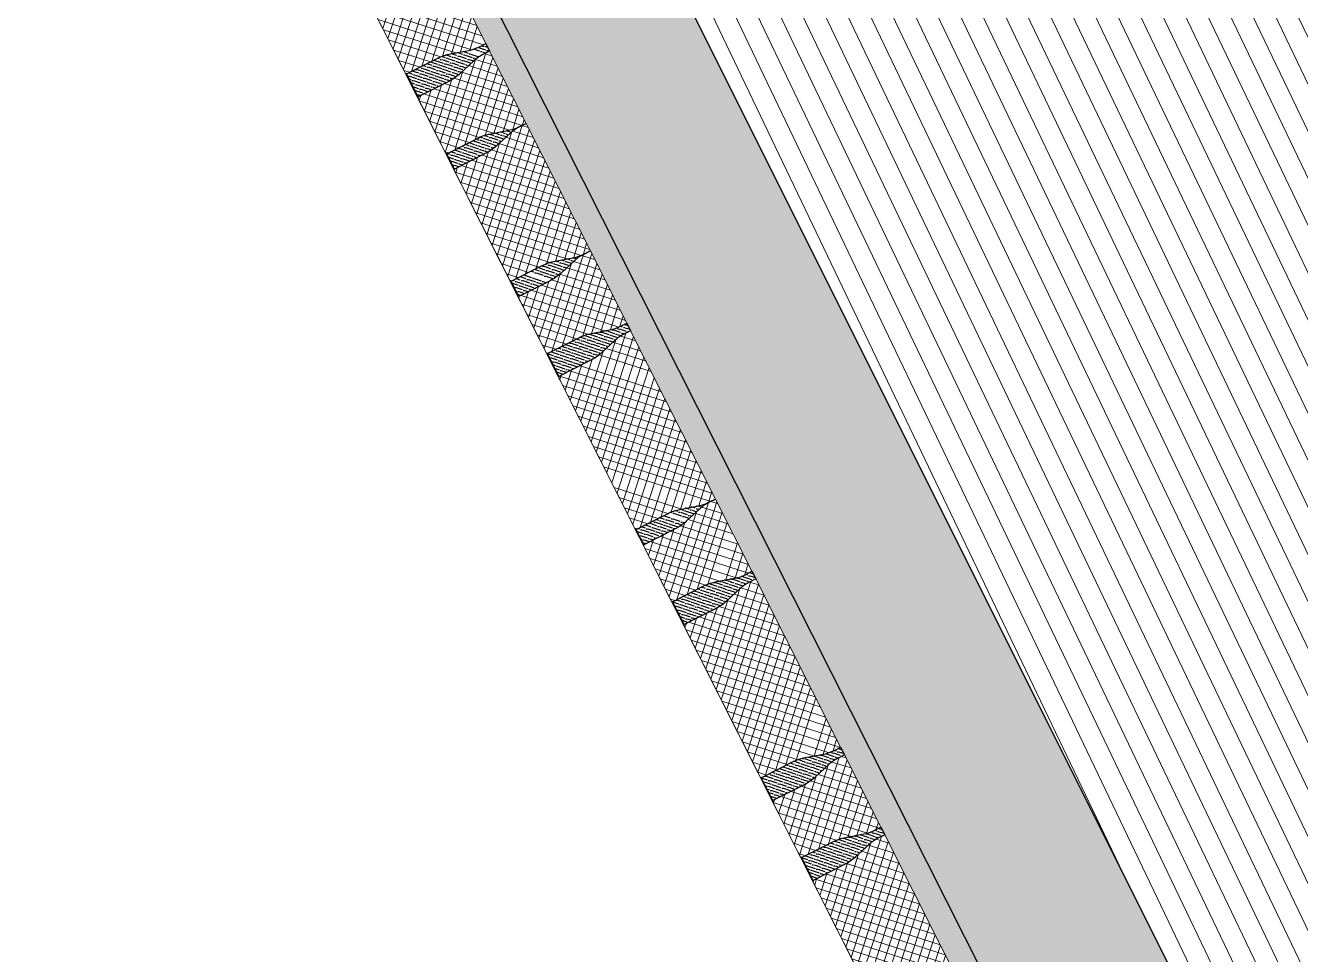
# Model space of a CAD drawing. Header units: metres. Extents: x 679304 to 680626, y 2747329 to 2750056.
# Drawn here: x 679430.145 to 679431.641, y 2747440.488 to 2747441.578 of the extents above; entities that cross this region are included whole.
import ezdxf

# ---------------------------------------------------------------- set-up
doc = ezdxf.new("R2010")
doc.units = ezdxf.units.M
doc.layers.add('-aux', color=50, linetype='Continuous', plot=False)
doc.layers.add('00_Aux', color=5, linetype='Continuous', plot=False)
for name, color, linetype, lineweight in [('02-L-seccionat', 4, 'Continuous', 5), ('3-TR Formigó', 252, 'Continuous', 0), ('3-TR terra compactada', 45, 'Continuous', 0)]:
    doc.layers.add(name, color=color, linetype=linetype, lineweight=lineweight)
doc.layers.add('3-TR tot_u', color=8, linetype='Continuous', lineweight=5, true_color=0x787878)
doc.layers.add('EIT_3 TR sorra', color=9, linetype='Continuous', true_color=0xd8ceb0)
pattern_1 = [(45.62835957411023, (5.422883171122521, -63.51047327392734), (0.0017371882011194, 0.0066564220950894), [0.0085328125, -0.0017065625, 0, -0.0017065625])]
pattern_2 = [(46.6425602843627, (-12.63928306521848, 37.17463737493381), (-0.0069254832040375, 0.0065393659777225), []), (136.6425602843626, (-12.63928306521848, 37.17463737493381), (-0.0065393659777225, -0.0069254832040375), [])]
pattern_3 = [(45.62835957411023, (5.096754389349371, -63.51728086196818), (0.0017371882011194, 0.0066564220950894), [0.0085328125, -0.0017065625, 0, -0.0017065625])]

# ---------------------------------------------------------------- blocks, each defined once
blk = doc.blocks.new('View P1')
at = {"layer": '3-TR Formigó'}
h = blk.add_hatch(dxfattribs=at)
h.set_pattern_fill('ANSI37', color=256, scale=0.003, angle=-16.63348232585829, style=0)
h.set_pattern_definition(pattern_2)
edge = h.paths.add_edge_path()
edge.add_line((33.38579572085291, 7.305378465680405), (33.38562467880547, 7.313572459155693))
edge.add_arc((33.33721766015515, 7.312562022591009), 0.0484175633776598, 1.195804813530368, 17.19482393991822)
edge.add_line((33.38347120257095, 7.326875306898728), (33.37709303153679, 7.347486421698704))
edge.add_arc((33.43168354732916, 7.364379612496122), 0.0571445918036747, 181.1958119073176, 197.1948310335991, ccw=False)
edge.add_line((33.37455140100792, 7.363187042763456), (33.37369314115495, 7.404303360031917))
edge.add_line((33.37369314162061, 7.404303359566256), (33.37289610970766, 7.404286723351106))
edge.add_line((33.37289611063898, 7.404286723816767), (33.37287849653512, 7.405130615690723))
edge.add_line((33.37287849653512, 7.405130615690723), (33.22708438383415, 7.402087322203442))
edge.add_line((33.22708438243717, 7.402087321970611), (33.22710199980065, 7.401243427535519))
edge.add_line((33.22710199980065, 7.401243427535519), (33.22630496695638, 7.401226794812828))
edge.add_line((33.22630496695638, 7.401226794579997), (33.22716322587803, 7.360110474284738))
edge.add_arc((33.17003108467907, 7.358917903387919), 0.0571445868698335, -14.803205584887507, 1.1958135413943864, ccw=False)
edge.add_line((33.22527899080887, 7.344317469513043), (33.21976647246629, 7.323458142345771))
edge.add_arc((33.26657699514181, 7.311087463749572), 0.0484175448753084, 165.1967902398232, 181.195809366212)
edge.add_line((33.21816999604926, 7.310077023925259), (33.21834103576839, 7.30188303021714))
edge.add_line((33.21834103390575, 7.30188302998431), (33.38579571899027, 7.305378464981913))
h = blk.add_hatch(dxfattribs=at)
h.set_pattern_fill('ANSI37', color=256, scale=0.003, angle=-16.63348232585829, style=0)
h.set_pattern_definition(pattern_2)
edge = h.paths.add_edge_path()
edge.add_line((33.48073812248185, 7.307360278675332), (33.4805670818314, 7.315554273081943))
edge.add_arc((33.43216006690636, 7.314543823944404), 0.0484175611202477, 1.195819285294237, 17.19483841168369)
edge.add_line((33.47841360699386, 7.328857119893655), (33.47203543642536, 7.349468236556276))
edge.add_arc((33.52662594383583, 7.366361423162743), 0.0571445838369408, 181.195809801744, 197.1948289280272, ccw=False)
edge.add_line((33.46949380403385, 7.365168855059891), (33.46863554464653, 7.406285173259675))
edge.add_line((33.46863554464653, 7.406285173259675), (33.46783851273358, 7.406268537743017))
edge.add_line((33.46783851273358, 7.406268537743017), (33.46782089816406, 7.407112429384142))
edge.add_line((33.46782089816406, 7.407112430082634), (33.39453906705603, 7.405582749983295))
edge.add_line((33.39453906705603, 7.405582749517634), (33.39455668255687, 7.404738857178017))
edge.add_line((33.39455668255687, 7.404738857178017), (33.39375965064391, 7.404722223058342))
edge.add_line((33.39375965157524, 7.404722223291173), (33.39461790956557, 7.363605904392898))
edge.add_arc((33.33748575486243, 7.362413330702111), 0.0571445993294135, -14.803204094424586, 1.1958150318571938, ccw=False)
edge.add_line((33.39273367356509, 7.347812895895913), (33.38722115475685, 7.32695357245393))
edge.add_arc((33.43403168953955, 7.3145828966517), 0.048417555909634, 165.1967977793672, 181.195816905757)
edge.add_line((33.38562467927113, 7.31357245077379), (33.38579571945593, 7.305378458229824))
edge.add_line((33.38579571805894, 7.305378457531332), (33.48073812248185, 7.30736027797684))
h = blk.add_hatch(dxfattribs=at)
h.set_pattern_fill('ANSI37', color=256, scale=0.003, angle=-16.63348232585829, style=0)
h.set_pattern_definition(pattern_2)
edge = h.paths.add_edge_path()
edge.add_line((33.71192450262606, 7.312186033232137), (33.71175346290693, 7.32038002857007))
edge.add_arc((33.66334645496682, 7.319369583623483), 0.0484175528861645, 1.195814845800366, 17.19483397218954)
edge.add_line((33.70959998480976, 7.333682873519137), (33.7032218137756, 7.354293989483267))
edge.add_arc((33.75781232863665, 7.371187184238806), 0.0571445915126033, 181.195815353207, 197.1948344794896, ccw=False)
edge.add_line((33.70068018231541, 7.36999461078085), (33.69982192432508, 7.411110929446294))
edge.add_line((33.69982192432508, 7.411110929446294), (33.69902489241213, 7.411094292765483))
edge.add_line((33.69902489334345, 7.411094292299821), (33.69900727737695, 7.41193818533793))
edge.add_line((33.69900727644563, 7.4119381851051), (33.49947929242626, 7.407773255370557))
edge.add_line((33.49947929242626, 7.407773255370557), (33.49949690839276, 7.406929360236972))
edge.add_line((33.49949691072107, 7.406929360004141), (33.49869987787679, 7.406912726117298))
edge.add_line((33.49869987601414, 7.406912726582959), (33.49955813540146, 7.365796407451853))
edge.add_arc((33.44242598954588, 7.36460383515805), 0.0571445910230245, -14.803205088067102, 1.1958140382154738, ccw=False)
edge.add_line((33.49767389986664, 7.350003401516005), (33.49216138012707, 7.329144076211377))
edge.add_arc((33.53897191118449, 7.316773400874808), 0.0484175525870852, 165.1967973102727, 181.1958164366605)
edge.add_line((33.49056490510702, 7.315762954996898), (33.49073594575748, 7.307568961987271))
edge.add_line((33.49073594529182, 7.307568961987271), (33.7119245021604, 7.312186033232137))
h = blk.add_hatch(dxfattribs=at)
h.set_pattern_fill('ANSI37', color=256, scale=0.003, angle=-16.63348232585829, style=0)
h.set_pattern_definition(pattern_2)
edge = h.paths.add_edge_path()
edge.add_line((32.78727202722803, 7.292884928872808), (32.78710098704323, 7.301078921882435))
edge.add_arc((32.7386939721182, 7.30006847763434), 0.0484175594924035, 1.195813580278879, 17.19483270666726)
edge.add_line((32.78494750987738, 7.314381768694147), (32.77856933977455, 7.334992885356768))
edge.add_arc((32.83315985742957, 7.351886078482493), 0.0571445920710307, 181.1958135632469, 197.1948326895284, ccw=False)
edge.add_line((32.77602770924568, 7.35069350618869), (32.77516944985837, 7.391809823922812))
edge.add_line((32.77516944985837, 7.391809823922812), (32.7743724193424, 7.391793186310678))
edge.add_line((32.77437242073939, 7.391793186077848), (32.77435480384156, 7.392637077951803))
edge.add_line((32.77435480244458, 7.392637078184634), (32.57482681842521, 7.38847214821726))
edge.add_line((32.57482681889087, 7.388472148450091), (32.57484443392605, 7.387628256110474))
edge.add_line((32.57484443346039, 7.387628255877643), (32.57404740154743, 7.387611620593816))
edge.add_line((32.57404740154743, 7.387611620826646), (32.57490566093475, 7.346495302626863))
edge.add_arc((32.51777351135388, 7.345302726374939), 0.05714459561045, -14.803201160536503, 1.1958179657455048, ccw=False)
edge.add_line((32.57302142865956, 7.330702295294031), (32.56750890798867, 7.309842970687896))
edge.add_arc((32.61431944137439, 7.297472296049818), 0.0484175542483562, 165.1967975448189, 181.1958166712088)
edge.add_line((32.56591242924333, 7.296461848774924), (32.56608347035945, 7.288267855299636))
edge.add_line((32.56608347082511, 7.288267855299636), (32.78727202722803, 7.292884928639978))
h = blk.add_hatch(dxfattribs=at)
h.set_pattern_fill('ANSI37', color=256, scale=0.003, angle=-16.63348232585829, style=0)
h.set_pattern_definition(pattern_2)
edge = h.paths.add_edge_path()
edge.add_line((32.89221225120127, 7.295075443340465), (32.89204121241346, 7.303269437048584))
edge.add_arc((32.8436341942288, 7.302258990472182), 0.0484175633302348, 1.195816856320987, 17.19483598270904)
edge.add_line((32.8898877366446, 7.31657228549011), (32.8835095660761, 7.337183400290086))
edge.add_arc((32.93810007954017, 7.354076585499569), 0.0571445893500477, 181.1958072075945, 197.1948263338762, ccw=False)
edge.add_line((32.88096793694422, 7.352884020889177), (32.88010967662558, 7.394000337924808))
edge.add_line((32.8801096752286, 7.394000337226316), (32.8793126437813, 7.393983700545504))
edge.add_line((32.87931264471263, 7.393983700545504), (32.87929502967745, 7.394827593117952))
edge.add_line((32.87929502874613, 7.394827593117952), (32.80601319763809, 7.393297913949936))
edge.add_line((32.80601319763809, 7.393297913949936), (32.80603081267327, 7.392454020213335))
edge.add_line((32.80603081453592, 7.392454019980505), (32.80523378262297, 7.392437387490645))
edge.add_line((32.80523378122598, 7.392437387956306), (32.8060920406133, 7.351321066496893))
edge.add_arc((32.74895990360529, 7.350128495367243), 0.0571445827166355, -14.803206081709902, 1.1958130445735264, ccw=False)
edge.add_line((32.80420780507848, 7.335528062656521), (32.79869528627023, 7.31466873595491))
edge.add_arc((32.84550581593066, 7.302298058057203), 0.0484175513222153, 165.1967931439206, 181.1958122703086)
edge.add_line((32.79709880845621, 7.301287615438923), (32.79726984957233, 7.293093622662127))
edge.add_line((32.79726985143498, 7.293093622429296), (32.89221225306392, 7.295075443340465))
h = blk.add_hatch(dxfattribs=at)
h.set_pattern_fill('ANSI37', color=256, scale=0.003, angle=-16.63348232585829, style=0)
h.set_pattern_definition(pattern_2)
edge = h.paths.add_edge_path()
edge.add_line((33.11340080853552, 7.299692516447976), (33.11322976928205, 7.307886509923264))
edge.add_arc((33.06482275621966, 7.306876065907999), 0.0484175578408437, 1.195813896659212, 17.1948330230478)
edge.add_line((33.11107629258186, 7.321189355803653), (33.10469812108204, 7.341800470603629))
edge.add_arc((33.15928864572197, 7.358693659538403), 0.0571445987009785, 181.1958073891763, 197.194826515458, ccw=False)
edge.add_line((33.10215649334714, 7.35750109446235), (33.10129823442549, 7.398617410566657))
edge.add_line((33.10129823442549, 7.398617409868165), (33.1005012029782, 7.398600773187354))
edge.add_line((33.10050120344385, 7.398600773653015), (33.10048358654603, 7.39944466529414))
edge.add_line((33.10048358468339, 7.399444665061309), (32.90095560066402, 7.395279735559597))
edge.add_line((32.90095560066402, 7.395279735559597), (32.90097321523353, 7.394435842521488))
edge.add_line((32.90097321663052, 7.39443584321998), (32.90017618564889, 7.394419209333136))
edge.add_line((32.90017618518323, 7.394419208867475), (32.90103444457054, 7.353302889736369))
edge.add_arc((32.84390229452402, 7.352110313484445), 0.0571445947798076, -14.803201259901584, 1.1958178663815033, ccw=False)
edge.add_line((32.89915020950139, 7.337509882403537), (32.89363768883049, 7.316650557564571))
edge.add_arc((32.94044822268188, 7.304279883159324), 0.0484175534177207, 165.1967974275458, 181.1958165539347)
edge.add_line((32.89204121287912, 7.303269436350092), (32.89221225306392, 7.295075442641973))
edge.add_line((32.89221225213259, 7.295075442409142), (33.11340080853552, 7.299692516215145))
h = blk.add_hatch(dxfattribs=at)
h.set_pattern_fill('ANSI37', color=256, scale=0.003, angle=-16.63348232585829, style=0)
h.set_pattern_definition(pattern_2)
edge = h.paths.add_edge_path()
edge.add_line((33.21834103390575, 7.30188302998431), (33.21816999465227, 7.310077023692429))
edge.add_arc((33.16976297786459, 7.309066578978672), 0.0484175630628789, 1.195814901919625, 17.19483402830765)
edge.add_line((33.21601651748642, 7.323379871435463), (33.20963834645227, 7.343990985769778))
edge.add_arc((33.2642288650386, 7.360884174006059), 0.057144592920516, 181.195808327397, 197.1948274536803, ccw=False)
edge.add_line((33.20709671732038, 7.359691607533022), (33.20623845886439, 7.400807924335822))
edge.add_line((33.20623845886439, 7.400807924102991), (33.20544142602012, 7.40079128742218))
edge.add_line((33.2054414274171, 7.400791287189349), (33.20542381238193, 7.401635179528966))
edge.add_line((33.20542381098494, 7.401635179761797), (33.13214198034257, 7.400105500593781))
edge.add_line((33.13214198267087, 7.400105501292273), (33.13215959724039, 7.399261608719825))
edge.add_line((33.13215959677473, 7.399261608021333), (33.13136256486178, 7.39924497436732))
edge.add_line((33.13136256299913, 7.399244974600151), (33.13222082331777, 7.358128653606399))
edge.add_arc((33.07508868491277, 7.356936083873733), 0.0571445845761173, -14.803207548653575, 1.1958115776296268, ccw=False)
edge.add_line((33.1303365896456, 7.342335649533197), (33.12482406990603, 7.321476323297247))
edge.add_arc((33.17163459723815, 7.309105646563693), 0.0484175511240113, 165.1967951098224, 181.1958142362105)
edge.add_line((33.12322759069502, 7.308095202548429), (33.12339863274246, 7.299901209073141))
edge.add_line((33.12339863274246, 7.29990120884031), (33.21834103390575, 7.30188302998431))
h = blk.add_hatch(dxfattribs=at)
h.set_pattern_fill('ANSI37', color=256, scale=0.003, angle=-16.63348232585829, style=0)
h.set_pattern_definition([(46.6425602843627, (-13.9000621442683, 37.14831999293529), (-0.0069254832040375, 0.0065393659777225), []), (136.6425602843626, (-13.9000621442683, 37.14831999293529), (-0.0065393659777225, -0.0069254832040375), [])])
edge = h.paths.add_edge_path()
edge.add_line((32.45114542078227, 7.285868651000782), (32.45097438106313, 7.294062646338716))
edge.add_arc((32.40256737312302, 7.293052203254774), 0.0484175526188086, 1.195812891397528, 17.19483201778673)
edge.add_line((32.44882090482861, 7.307365491054952), (32.44244273379445, 7.327976607251912))
edge.add_arc((32.4970332486555, 7.344869801308959), 0.0571445906868268, 181.1958154872386, 197.1948346135202, ccw=False)
edge.add_line((32.43990110279992, 7.343677227851003), (32.43904284527526, 7.384793546050786))
edge.add_line((32.43904284527526, 7.384793546283617), (32.43824581289664, 7.384776910068467))
edge.add_line((32.43824581475929, 7.384776910068467), (32.43822819925845, 7.385620802873745))
edge.add_line((32.43822820018977, 7.385620802873745), (32.2387002161704, 7.381455873372033))
edge.add_line((32.2387002138421, 7.381455873372033), (32.23871782934293, 7.380611978238448))
edge.add_line((32.23871782887727, 7.380611978238448), (32.23792079649866, 7.380595344351604))
edge.add_line((32.23792079696432, 7.380595344118773), (32.23877905588597, 7.339479024987667))
edge.add_arc((32.18164690863341, 7.338286451762542), 0.0571445924860983, -14.803203223665491, 1.1958159026169142, ccw=False)
edge.add_line((32.23689482081681, 7.323686018818989), (32.23138230107725, 7.302826693980023))
edge.add_arc((32.27819283399731, 7.290456019109115), 0.0484175525870852, 165.1967973102727, 181.1958164366605)
edge.add_line((32.22978582466021, 7.289445572765544), (32.22995686484501, 7.281251580221578))
edge.add_line((32.22995686437935, 7.281251579988747), (32.45114542078227, 7.285868650767952))
h = blk.add_hatch(dxfattribs=at)
h.set_pattern_fill('ANSI37', color=256, scale=0.003, angle=-16.63348232585829, style=0)
h.set_pattern_definition(pattern_2)
edge = h.paths.add_edge_path()
edge.add_line((32.5560856461525, 7.288059167796745), (32.55591460689903, 7.296253160573542))
edge.add_arc((32.50750758685172, 7.29524271399714), 0.0484175649817945, 1.195816539940577, 17.19483566632845)
edge.add_line((32.55376112926751, 7.309556009015068), (32.54738295823336, 7.330167124280706))
edge.add_arc((32.60197347495705, 7.347060311818495), 0.0571445912689631, 181.1958085954599, 197.1948277217414, ccw=False)
edge.add_line((32.54484132910147, 7.345867745112627), (32.5439830692485, 7.386984061682596))
edge.add_line((32.54398307017982, 7.386984061682596), (32.54318603873253, 7.386967425700277))
edge.add_line((32.54318603780121, 7.386967425700277), (32.54316842323169, 7.387811318272724))
edge.add_line((32.54316842323169, 7.387811318272724), (32.46988659212366, 7.386281638871878))
edge.add_line((32.4698865939863, 7.386281638871878), (32.46990420902148, 7.385437745600938))
edge.add_line((32.46990420809016, 7.385437745600938), (32.46910717571154, 7.385421113111078))
edge.add_line((32.46910717478022, 7.385421113111078), (32.4699654346332, 7.344304790720343))
edge.add_arc((32.41283329995349, 7.34311221842654), 0.0571445816877961, -14.803204515399898, 1.1958146108826213, ccw=False)
edge.add_line((32.46808120235801, 7.328511787811294), (32.4625686830841, 7.307652461342513))
edge.add_arc((32.50937920948491, 7.2952817811165), 0.0484175515204195, 165.1967911780176, 181.1958103044056)
edge.add_line((32.46097220247611, 7.294271340128034), (32.46114324452356, 7.286077347351238))
edge.add_line((32.46114324452356, 7.286077347816899), (32.5560856461525, 7.288059168262407))
at = {"layer": '3-TR terra compactada'}
h = blk.add_hatch(dxfattribs=at)
h.set_pattern_fill('LINE', color=256, scale=0.0075, angle=-115.5575462493455, style=0)
h.set_pattern_definition([(3.663787885e-05, (-26.97329562623054, -17.13623808929696), (-1.52269416e-08, 0.0238124999999951), [])])
h.paths.add_polyline_path([(34.41064929263666, 6.984919e-10), (34.41064929263666, 7.090219076024368), (29.92329468252137, 7.011460061883553), (29.92329468298704, 6.260207292158156), (27.12664042413235, 6.260207292158156), (27.12664042413235, 5.60941800288856), (21.65944042569027, 5.60941800312139), (21.65944042569027, 4.958628713386133), (16.19224042538553, 4.958628713851794), (16.19224042538553, 4.386846190784126), (10.06946854665875, 4.386846198001876), (10.06946854665875, 4.736846192041411), (10.72050920827314, 4.736846190877258), (10.72050921013579, 5.583192354766651), (10.46590279601514, 5.58319235430099), (3.171591598540544, 3.266520275967195), (3.171591598540544, 2.633998685283586), (2.220548637211322, 2.633998685050755), (2.220548637211322, 3.232379126129671), (2.219900731928646, 3.162678002379834), (1.845596873201429, 3.162678002147004), (-1.3969839e-09, 3.198383478680625), (0, 0)])
at = {"layer": '3-TR tot_u'}
h = blk.add_hatch(dxfattribs=at)
h.set_pattern_fill('AR-CONC', color=256, scale=0.00025, angle=91.91934116585045)
h.set_pattern_definition([(160.1953837760713, (-13.9000621442683, 37.14831999293529), (-0.0119837746119615, 0.044121660214822), [0.0047625, -0.0523874999999998]), (105.1953837760713, (-13.9000621442683, 37.14831999293529), (-0.0417860014481568, -0.0247584558712079), [0.00381, -0.0419101460424998]), (210.6468284760713, (-13.90106078842655, 37.15199678507634), (-0.0537697741913475, 0.0193632049029747), [0.0040475022, -0.0445225611499999]), (156.3795837760712, (-13.91198135819286, 37.1439356666524), (-0.0135312515850497, 0.0672318225608572), [0.00714375, -0.0785812499999998]), (206.8309413860712, (-13.91310896817595, 37.14953831047751), (-0.0785429607785103, 0.0343479102280233), [0.006071255785, -0.0667839020399997]), (101.3795349460713, (-13.91198135819286, 37.1439356666524), (-0.0785429607768132, 0.0343479102322367), [0.0057149917675, -0.0628649329799997]), (131.1953837760713, (-13.91119371727109, 37.15099135390483), (0.0109093268988546, 0.0443993804756727), [0.0047625, -0.0523874999999998]), (76.19538377607142, (-13.91119371727109, 37.15099135390483), (-0.0485499251591664, -0.001395838564927), [0.00381, -0.0419099999999999]), (181.6468287760714, (-13.91028460860252, 37.1546913033817), (-0.0376405984541918, 0.0430035417493773), [0.0040475022, -0.0445224843999998]), (147.6953837760714, (-13.9000621442683, 37.14831999293529), (-0.0201057304228546, -0.006572897646282), [0, -0.0414019999999999, 0, -0.0425449999999999, 0, -0.0420687499999999]), (117.6953837760714, (-13.9000621442683, 37.14831999293529), (-0.0292723034591721, 0.0070317621901727), [0, -0.024257, 0, -0.0404494999999999, 0, -0.01603375]), (77.6953837760714, (-13.89517361950129, 37.13503006868996), (-0.0103580975384005, 0.0323080727640164), [0, -0.0158749999999999, 0, -0.0495299999999998, 0, -0.0657224999999996]), (67.69538377607145, (-13.89298145519569, 37.12907046149485), (-0.0187502076605997, 0.0325611311874586), [0, -0.0206375, 0, -0.032893, 0, -0.0466725])])
h.paths.add_polyline_path([(29.91327959578484, 7.011459797387942), (34.48983808746561, 7.091605853522196), (34.48983808793128, 7.298646226758137), (29.91327959578484, 7.202589231310412)])
at = {"layer": 'EIT_3 TR sorra'}
h = blk.add_hatch(dxfattribs=at)
h.set_pattern_fill('ANSI36', color=256, scale=0.001075, angle=0.6283595741102836, style=0, double=1)
h.set_pattern_definition(pattern_1)
edge = h.paths.add_edge_path()
edge.add_line((33.49073601653799, 7.307565484894439), (33.480738196522, 7.307356791803613))
edge.add_line((33.480738196522, 7.307356791337952), (33.48056715540588, 7.315550785744562))
edge.add_arc((33.43216014932841, 7.314540340797975), 0.0484175512354387, 1.195815162318939, 17.19483428843094)
edge.add_line((33.47841367917136, 7.32885363115929), (33.47203550999984, 7.349464750615879))
edge.add_arc((33.52662601973861, 7.366357938153669), 0.057144584930308, 181.1958113236736, 197.1948304498915, ccw=False)
edge.add_line((33.46949387993664, 7.365165369119495), (33.46863554930314, 7.406285174190998))
edge.add_line((33.46863554930314, 7.406285174190998), (33.49869987787679, 7.406912733335047))
edge.add_line((33.49869987787679, 7.406912733335047), (33.49955820804462, 7.365792927797883))
edge.add_arc((33.44242606079206, 7.364600357366725), 0.0571445928824071, -14.803206555024076, 1.195812571286183, ccw=False)
edge.add_line((33.4976739725098, 7.349999921396374), (33.4921614532359, 7.329140599351376))
edge.add_arc((33.53897198243067, 7.316769924713298), 0.0484175509263319, 165.1967970758112, 181.1958162020248)
edge.add_line((33.4905649763532, 7.315759478835389), (33.49073601653799, 7.307565484894439))
edge.add_line((33.49073601653799, 7.307565484894439), (33.480738196522, 7.307356791803613))
h = blk.add_hatch(dxfattribs=at)
h.set_pattern_fill('ANSI36', color=256, scale=0.001075, angle=0.6283595741102836, style=0, double=1)
h.set_pattern_definition(pattern_3)
edge = h.paths.add_edge_path()
edge.add_line((32.79726992361247, 7.293090125545859), (32.7872721021995, 7.292881431058049))
edge.add_line((32.78727210173383, 7.292881430592387), (32.78710105968639, 7.301075425464659))
edge.add_arc((32.73869405314326, 7.300064987270161), 0.0484175509917919, 1.195807186520308, 17.19482631263336)
edge.add_line((32.78494758484885, 7.314378270180895), (32.77856941381469, 7.334989390335977))
edge.add_arc((32.83315992401913, 7.351882577175274), 0.0571445846629524, 181.195809667745, 197.1948287939629, ccw=False)
edge.add_line((32.77602778514847, 7.350690009770914), (32.775169453118, 7.391809824155643))
edge.add_line((32.77516945265233, 7.391809824155643), (32.80523378169164, 7.392437384231016))
edge.add_line((32.80523378169164, 7.392437383765354), (32.80609211232513, 7.351317568914964))
edge.add_arc((32.74895997112617, 7.350124997319653), 0.0571445891634435, -14.803203621136788, 1.1958155051739254, ccw=False)
edge.add_line((32.80420787772164, 7.335524563910439), (32.79869535937905, 7.314665238605812))
edge.add_arc((32.84550587879494, 7.302294560475274), 0.0484175423839196, 165.1967898880882, 181.1958090143017)
edge.add_line((32.79709888109938, 7.3012841201853), (32.79726992314682, 7.293090125080198))
edge.add_line((32.79726992361247, 7.293090125545859), (32.7872721021995, 7.292881431058049))
h = blk.add_hatch(dxfattribs=at)
h.set_pattern_fill('ANSI36', color=256, scale=0.001075, angle=0.6283595741102836, style=0, double=1)
h.set_pattern_definition(pattern_3)
edge = h.paths.add_edge_path()
edge.add_line((32.89221232850105, 7.295071945991367), (32.89204128552228, 7.303265939466655))
edge.add_arc((32.84363427385688, 7.302255493355914), 0.0484175564574739, 1.195816167579352, 17.19483529369079)
edge.add_line((32.88988780975342, 7.316568785579875), (32.88350964011625, 7.337179904337972))
edge.add_arc((32.93810015963391, 7.354073090711608), 0.0571445951307314, 181.1958062694058, 197.1948253956236, ccw=False)
edge.add_line((32.88096801005304, 7.352880526334047), (32.88010967848823, 7.394000337226316))
edge.add_line((32.88010967848823, 7.394000337226316), (32.90017618564889, 7.394419203978031))
edge.add_line((32.90017618611455, 7.394419204210862), (32.90103451674804, 7.353299390524625))
edge.add_arc((32.84390237368643, 7.352106815436854), 0.0571445889652396, -14.803201955463692, 1.1958171708470218, ccw=False)
edge.add_line((32.89915028261021, 7.337506384821608), (32.89363776380196, 7.316647061612457))
edge.add_arc((32.9404482897371, 7.304276378592476), 0.0484175502560746, 165.196787011751, 181.1958061379648)
edge.add_line((32.89204128505662, 7.303265941562131), (32.89221232850105, 7.295071944361552))
h = blk.add_hatch(dxfattribs=at)
h.set_pattern_fill('ANSI36', color=256, scale=0.001075, angle=0.6283595741102836, style=0, double=1)
h.set_pattern_definition(pattern_1)
edge = h.paths.add_edge_path()
edge.add_line((33.12339870631695, 7.299897711956873), (33.11340088630095, 7.299689018633216))
edge.add_line((33.11340088536963, 7.299689019331708), (33.11322984285653, 7.307883013039827))
edge.add_arc((33.06482283677906, 7.306872574379667), 0.0484175518175753, 1.195807028330154, 17.19482615444193)
edge.add_line((33.11107637081295, 7.321185857290402), (33.1046981997788, 7.341796977212652))
edge.add_arc((33.15928871044889, 7.358690166613087), 0.0571445865818678, 181.1958110556104, 197.1948301818282, ccw=False)
edge.add_line((33.10215656692162, 7.35749759664759), (33.10129823489115, 7.398617410566657))
edge.add_line((33.10129823489115, 7.398617410333827), (33.13136256439611, 7.399244969943538))
edge.add_line((33.13136256486178, 7.399244969943538), (33.13222089596093, 7.358125156257301))
edge.add_arc((33.07508874777705, 7.356932585826143), 0.0571445937130424, -14.8032064556607, 1.1958126706505254, ccw=False)
edge.add_line((33.13033665996045, 7.342332149855792), (33.12482414208353, 7.32147282664664))
edge.add_arc((33.17163466569037, 7.309102145722135), 0.0484175467353216, 165.1967885085588, 181.1958076347707)
edge.add_line((33.12322766333819, 7.308091707294806), (33.12339870491996, 7.299897711724042))
edge.add_line((33.12339870631695, 7.299897711956873), (33.11340088630095, 7.299689018633216))
h = blk.add_hatch(dxfattribs=at)
h.set_pattern_fill('ANSI36', color=256, scale=0.001075, angle=0.6283595741102836, style=0, double=1)
h.set_pattern_definition(pattern_1)
edge = h.paths.add_edge_path()
edge.add_line((33.21834111120552, 7.301879532868042), (33.21817006822675, 7.31007352634333))
edge.add_arc((33.16976305702701, 7.309063083259388), 0.0484175559227621, 1.195812258776042, 17.19483138488746)
edge.add_line((33.21601659152657, 7.323376372223719), (33.20963842142373, 7.343987491680309))
edge.add_arc((33.26422894001007, 7.360880679683759), 0.0571445912691845, 181.1958085954927, 197.1948277217118, ccw=False)
edge.add_line((33.20709679229185, 7.359688112745061), (33.20623846026137, 7.400807925034314))
edge.add_line((33.20623846026137, 7.400807924801483), (33.22630496928468, 7.401226791087538))
edge.add_line((33.22630497021601, 7.401226790854707), (33.22716329991818, 7.360106976935639))
edge.add_arc((33.1700311601162, 7.358914406271651), 0.0571445843778141, -14.803205882994689, 1.1958132433164792, ccw=False)
edge.add_line((33.2252790639177, 7.344313973095268), (33.21976654557512, 7.323454648489132))
edge.add_arc((33.26657707151026, 7.311083965701982), 0.0484175494254391, 165.1967868944777, 181.1958060206904)
edge.add_line((33.21817006636411, 7.310073528438806), (33.2183411102742, 7.301879531703889))
h = blk.add_hatch(dxfattribs=at)
h.set_pattern_fill('ANSI36', color=256, scale=0.001075, angle=0.6283595741102836, style=0, double=1)
h.set_pattern_definition(pattern_1)
edge = h.paths.add_edge_path()
edge.add_line((33.3857957944274, 7.305374969262629), (33.38562475331128, 7.313568962737917))
edge.add_arc((33.33721774211154, 7.312558520352467), 0.0484175559227621, 1.195812258776042, 17.19483138488746)
edge.add_line((33.38347127847374, 7.326871808385476), (33.37709310883656, 7.347482926910743))
edge.add_arc((33.43168362602592, 7.364376120036467), 0.0571445953743714, 181.1958130271524, 197.1948321533713, ccw=False)
edge.add_line((33.37455147597939, 7.363183549139648), (33.37369314488024, 7.40430336119607))
edge.add_line((33.3736931453459, 7.404303361428901), (33.39375965297222, 7.40472222561948))
edge.add_line((33.39375965250656, 7.404722225386649), (33.39461798407138, 7.363602413795888))
edge.add_arc((33.33748583728448, 7.362409845227375), 0.0571445930806111, -14.803208220697115, 1.1958109056132002, ccw=False)
edge.add_line((33.3927337480709, 7.34780940762721), (33.38722122879699, 7.326950083253905))
edge.add_arc((33.43403175100684, 7.314579407684504), 0.0484175444794315, 165.1967941717176, 181.1958132979297)
edge.add_line((33.38562475284561, 7.313568963902071), (33.3857957944274, 7.305374969029799))
h = blk.add_hatch(dxfattribs=at)
h.set_pattern_fill('ANSI36', color=256, scale=0.001075, angle=0.6283595741102836, style=0, double=1)
h.set_pattern_definition([(45.62835957411023, (4.760627784766256, -63.52429713704623), (0.0017371882011194, 0.0066564220950894), [0.0085328125, -0.0017065625, 0, -0.0017065625])])
edge = h.paths.add_edge_path()
edge.add_line((32.46114331763238, 7.286073849769309), (32.45114549761638, 7.285865156445652))
edge.add_line((32.45114549808204, 7.285865156212821), (32.45097445556894, 7.29405914992094))
edge.add_arc((32.40256744949147, 7.293048708466812), 0.048417550700727, 1.195811253514154, 17.19483037962616)
edge.add_line((32.44882097886875, 7.307361994404345), (32.44244280830026, 7.327973114093765))
edge.add_arc((32.49703332409263, 7.344866303261369), 0.0571445907107637, 181.1958103854526, 197.1948295116709, ccw=False)
edge.add_line((32.43990117870271, 7.343673734925687), (32.4390428471379, 7.384793548844754))
edge.add_line((32.4390428471379, 7.384793549077585), (32.4691071761772, 7.385421109152957))
edge.add_line((32.46910717664287, 7.385421108687296), (32.46996550774202, 7.344301293604075))
edge.add_arc((32.41283336468041, 7.343108723638579), 0.057144588729209, -14.803207051846528, 1.195812074465323, ccw=False)
edge.add_line((32.4680812722072, 7.32850828836672), (32.46256875433028, 7.307648963993415))
edge.add_arc((32.50937927793712, 7.295278288656845), 0.048417545310067, 165.1967942889908, 181.1958134152039)
edge.add_line((32.46097227698192, 7.294267845107242), (32.46114331763238, 7.286073849536478))
edge.add_line((32.46114331763238, 7.286073849769309), (32.45114549761638, 7.285865156445652))
h = blk.add_hatch(dxfattribs=at)
h.set_pattern_fill('ANSI36', color=256, scale=0.001075, angle=0.6283595741102836, style=0, double=1)
h.set_pattern_definition([(45.62835957411023, (4.865568009670823, -63.5221066235099), (0.0017371882011194, 0.0066564220950894), [0.0085328125, -0.0017065625, 0, -0.0017065625])])
edge = h.paths.add_edge_path()
edge.add_line((32.56608354160562, 7.288264362607151), (32.55608572205529, 7.288055669516324))
edge.add_line((32.55608572252095, 7.288055669283494), (32.55591468047351, 7.296249662991613))
edge.add_arc((32.5075076725334, 7.295239221770316), 0.0484175523522868, 1.195810937133845, 17.19483006324567)
edge.add_line((32.55376120423898, 7.30955250817351), (32.54738303413615, 7.330163628328591))
edge.add_arc((32.60197354666889, 7.347056818427518), 0.0571445860234403, 181.1958128455707, 197.1948319717895, ccw=False)
edge.add_line((32.54484140407294, 7.34586424822919), (32.54398307204247, 7.386984062381088))
edge.add_line((32.54398307204247, 7.386984062148258), (32.57404740201309, 7.38761162222363))
edge.add_line((32.57404740201309, 7.387611621990799), (32.57490573218092, 7.346491807140409))
edge.add_arc((32.51777358958498, 7.345299234380945), 0.0571445891634435, -14.803203621136788, 1.1958155051739254, ccw=False)
edge.add_line((32.57302149897441, 7.330698802368715), (32.56750898016617, 7.309839478461071))
edge.add_arc((32.61431950237602, 7.297468802193179), 0.0484175444794315, 165.1967941717176, 181.1958132979297)
edge.add_line((32.56591250142083, 7.296458359109237), (32.56608354160562, 7.288264362839981))
edge.add_line((32.56608354160562, 7.288264362607151), (32.55608572205529, 7.288055669516324))
h = blk.add_hatch(dxfattribs=at)
h.set_pattern_fill('ANSI36', color=256, scale=0.001075, angle=0.6283595741102836, style=0, double=1)
h.set_pattern_definition([(63.90440218433128, (47.93239995650947, 255.9046915234067), (-0.0004378649458411, 0.0068654244037281), [0.0085328125000001, -0.0017065625, 0, -0.0017065625])])
h.paths.add_polyline_path([(29.91327959578484, 7.202589231310412), (34.48983808793128, 7.298646226758137), (34.48983808793128, 7.328424698440358), (29.91327959671617, 7.232903670286759)])
at = {"layer": '-aux'}
for points in [[(33.49073601653799, 7.307565484894439), (33.480738196522, 7.307356791337952), (33.48056715540588, 7.315550785977393, 0.0699225111475427), (33.47841367917136, 7.32885363115929), (33.47203550953418, 7.349464749917387, -0.0699225111480096), (33.46949387993664, 7.365165369119495), (33.46863554930314, 7.406285174190998), (33.49869987787679, 7.406912733335047), (33.49955821037293, 7.365792928496375, -0.0699225111484148), (33.4976739725098, 7.349999921396374), (33.49216145416722, 7.329140600049868, 0.0699225111479849), (33.4905649763532, 7.315759478835389), (33.49073601653799, 7.307565484894439), (33.480738196522, 7.307356791337952)], [(32.79726992361247, 7.293090125545859), (32.78727210173383, 7.292881430592387), (32.78710106015206, 7.301075426163151, 0.0699225111475427), (32.78494758484885, 7.314378270180895), (32.77856941567734, 7.334989390801638, -0.0699225111480096), (32.77602778514847, 7.350690009770914), (32.77516945265233, 7.391809824155643), (32.80523378169164, 7.392437383765354), (32.80609211232513, 7.351317569147795, -0.0699225111484148), (32.80420787772164, 7.335524563910439), (32.79869535937905, 7.314665238372981, 0.0699225111479849), (32.79709888109938, 7.3012841201853), (32.79726992361247, 7.293090125545859), (32.78727210173383, 7.292881430592387)], [(32.89221232756972, 7.295071944128721), (32.89221232850105, 7.295071945991367), (32.89204128552228, 7.303265939466655, 0.0699225111475427), (32.88988780975342, 7.316568785579875), (32.88350963965058, 7.337179904105141, -0.0699225111480096), (32.88096801005304, 7.352880526334047), (32.88010967848823, 7.394000337226316), (32.90017618611455, 7.394419204210862), (32.90103451628238, 7.353299390291795, -0.0699225111484148), (32.89915028261021, 7.337506384821608), (32.89363776426763, 7.316647061845287, 0.0699225111479849), (32.89204128505662, 7.303265941562131), (32.89221232756972, 7.295071944128721), (32.89221232850105, 7.295071945991367)], [(33.12339870631695, 7.299897711956873), (33.11340088536963, 7.299689019331708), (33.11322984239087, 7.307883012108504, 0.0699225111475427), (33.11107637081295, 7.321185857290402), (33.10469819651917, 7.341796977212652, -0.0699225111480096), (33.10215656692162, 7.35749759664759), (33.10129823489115, 7.398617410333827), (33.13136256486178, 7.399244969943538), (33.13222089549527, 7.358125156490132, -0.0699225111484148), (33.13033665996045, 7.342332149855792), (33.12482414208353, 7.321472827112302, 0.0699225111479849), (33.12322766333819, 7.308091707294806), (33.12339870631695, 7.299897711956873), (33.11340088536963, 7.299689019331708)], [(33.21834111120552, 7.301879532402381), (33.21834111120552, 7.301879532868042), (33.2181700677611, 7.3100735261105, 0.0699225111475427), (33.21601659152657, 7.323376372223719), (33.20963842142373, 7.343987491214647, -0.0699225111480096), (33.20709679229185, 7.359688112745061), (33.20623846026137, 7.400807924801483), (33.22630497021601, 7.401226790854707), (33.22716329898685, 7.36010697716847, -0.0699225111484148), (33.2252790639177, 7.344313973095268), (33.21976654604077, 7.323454648489132, 0.0699225111479849), (33.21817006636411, 7.310073528438806), (33.21834111120552, 7.301879532402381), (33.21834111120552, 7.301879532868042)], [(33.38579579489306, 7.305374969961121), (33.3857957944274, 7.305374969262629), (33.38562475331128, 7.313568963436409, 0.0699225111475427), (33.38347127847374, 7.326871808385476), (33.37709310650826, 7.347482927143573, -0.0699225111480096), (33.37455147597939, 7.363183549139648), (33.3736931453459, 7.404303361428901), (33.39375965250656, 7.404722225386649), (33.39461798407138, 7.363602414028719, -0.0699225111484148), (33.3927337480709, 7.34780940762721), (33.38722122879699, 7.326950082788243, 0.0699225111479849), (33.38562475284561, 7.313568963902071), (33.38579579489306, 7.305374969961121), (33.3857957944274, 7.305374969262629)], [(32.46114331763238, 7.286073849769309), (32.45114549808204, 7.285865156212821), (32.45097445556894, 7.294059150153771, 0.0699225111475427), (32.44882097886875, 7.307361994404345), (32.44244280830026, 7.327973114093765, -0.0699225111480096), (32.43990117870271, 7.343673734925687), (32.4390428471379, 7.384793549077585), (32.46910717664287, 7.385421108687296), (32.46996550774202, 7.344301293836906, -0.0699225111484148), (32.4680812722072, 7.32850828836672), (32.46256875386462, 7.307648964459076, 0.0699225111479849), (32.46097227698192, 7.294267845107242), (32.46114331763238, 7.286073849769309), (32.45114549808204, 7.285865156212821)], [(32.56608354160562, 7.288264362607151), (32.55608572252095, 7.288055669283494), (32.55591468093917, 7.296249663690105, 0.0699225111475427), (32.55376120423898, 7.30955250817351), (32.54738303413615, 7.330163628328591, -0.0699225111480096), (32.54484140407294, 7.34586424822919), (32.54398307204247, 7.386984062148258), (32.57404740201309, 7.387611621990799), (32.57490573264659, 7.346491807838901, -0.0699225111484148), (32.57302149897441, 7.330698802368715), (32.56750897876918, 7.309839477762579, 0.0699225111479849), (32.56591250142083, 7.296458359109237), (32.56608354160562, 7.288264362607151), (32.55608572252095, 7.288055669283494)]]:
    blk.add_lwpolyline(points, format="xyb", dxfattribs=at)
at = {"layer": '00_Aux'}
for points in [[(29.91327959578484, 7.202589231310412), (34.48983808793128, 7.298646226758137)], [(29.91327959578484, 7.011459797387942), (34.48983808746561, 7.091605853522196)]]:
    blk.add_lwpolyline(points, dxfattribs=at)
at = {"layer": '02-L-seccionat'}
blk.add_lwpolyline([(29.94954558927566, 7.333675737259909), (34.48983808793128, 7.42845037812367)], dxfattribs=at)
for points in [[(33.38579572085291, 7.305378465680405), (33.38562467833981, 7.313572458224371, 0.0699225111487571), (33.38347120257095, 7.326875306898728), (33.37709303107113, 7.347486421698704, -0.0699225111482901), (33.37455140100792, 7.363187042763456), (33.37369314162061, 7.404303359566256), (33.37289611063898, 7.404286723816767), (33.37287849653512, 7.405130615690723), (33.22708438243717, 7.402087321970611), (33.22710199980065, 7.401243427535519), (33.22630496695638, 7.401226794579997), (33.22716322587803, 7.360110474517568, -0.0699225111482901), (33.22527899080887, 7.344317469513043), (33.21976647246629, 7.323458142578601, 0.0699225111487571), (33.21816999604926, 7.310077023925259), (33.21834103390575, 7.30188302998431)], [(33.48073812248185, 7.307360278675332), (33.4805670818314, 7.315554272616282, 0.0699225111487571), (33.47841360699386, 7.328857119893655), (33.47203543316573, 7.349468236090615, -0.0699225111482901), (33.46949380403385, 7.365168855059891), (33.46863554464653, 7.406285173259675), (33.46783851273358, 7.406268537743017), (33.46782089816406, 7.407112430082634), (33.39453906705603, 7.405582749517634), (33.39455668255687, 7.404738857178017), (33.39375965157524, 7.404722223291173), (33.39461790863424, 7.363605904160067, -0.0699225111482901), (33.39273367356509, 7.347812895895913), (33.38722115522251, 7.3269535722211, 0.0699225111487571), (33.38562467927113, 7.31357245077379), (33.38579571805894, 7.305378457531332)], [(33.71192450262606, 7.312186033232137), (33.7117534619756, 7.32038002857007, 0.0699225111487571), (33.70959998480976, 7.333682873519137), (33.70322181330994, 7.354293989250436, -0.0699225111482901), (33.70068018231541, 7.36999461078085), (33.69982192432508, 7.411110929446294), (33.69902489334345, 7.411094292299821), (33.69900727644563, 7.4119381851051), (33.49947929242626, 7.407773255370557), (33.49949691072107, 7.406929360004141), (33.49869987601414, 7.406912726582959), (33.49955813633278, 7.365796406986191, -0.0699225111482901), (33.49767389986664, 7.350003401516005), (33.4921613810584, 7.329144076211377, 0.0699225111487571), (33.49056490510702, 7.315762954996898), (33.49073594529182, 7.307568961987271)], [(32.78727202722803, 7.292884928872808), (32.78710098657757, 7.301078921649605, 0.0699225111487571), (32.78494750987738, 7.314381768694147), (32.77856933977455, 7.334992885123938, -0.0699225111482901), (32.77602770924568, 7.35069350618869), (32.77516944985837, 7.391809823922812), (32.77437242073939, 7.391793186077848), (32.77435480244458, 7.392637078184634), (32.57482681889087, 7.388472148450091), (32.57484443346039, 7.387628255877643), (32.57404740154743, 7.387611620826646), (32.57490566093475, 7.346495302626863, -0.0699225111482901), (32.57302142865956, 7.330702295294031), (32.56750890612603, 7.309842970455065, 0.0699225111487571), (32.56591242924333, 7.296461848774924), (32.56608347082511, 7.288267855299636)], [(32.89221225120127, 7.295075443340465), (32.89204121334478, 7.303269437281414, 0.0699225111487571), (32.8898877366446, 7.31657228549011), (32.88350956514478, 7.337183399824425, -0.0699225111482901), (32.88096793694422, 7.352884020889177), (32.8801096752286, 7.394000337226316), (32.87931264471263, 7.393983700545504), (32.87929502874613, 7.394827593117952), (32.80601319763809, 7.393297913949936), (32.80603081453592, 7.392454019980505), (32.80523378122598, 7.392437387956306), (32.80609204014763, 7.351321066264063, -0.0699225111482901), (32.80420780507848, 7.335528062656521), (32.79869528627023, 7.314668736653402, 0.0699225111487571), (32.79709880845621, 7.301287615438923), (32.79726985143498, 7.293093622429296)], [(33.11340080853552, 7.299692516447976), (33.11322976928205, 7.307886509690433, 0.0699225111487571), (33.11107629258186, 7.321189355803653), (33.10469812108204, 7.341800471069291, -0.0699225111482901), (33.10215649334714, 7.35750109446235), (33.10129823442549, 7.398617409868165), (33.10050120344385, 7.398600773653015), (33.10048358468339, 7.399444665061309), (32.90095560066402, 7.395279735559597), (32.90097321663052, 7.39443584321998), (32.90017618518323, 7.394419208867475), (32.90103444410488, 7.353302889736369, -0.0699225111482901), (32.89915020950139, 7.337509882403537), (32.89363768883049, 7.316650557564571, 0.0699225111487571), (32.89204121287912, 7.303269436350092), (32.89221225213259, 7.295075442409142)], [(33.21834103390575, 7.30188302998431), (33.21816999604926, 7.310077023925259, 0.0699225111487571), (33.21601651748642, 7.323379871435463), (33.20963834645227, 7.343990985769778, -0.0699225111482901), (33.20709671732038, 7.359691607533022), (33.20623845886439, 7.400807924102991), (33.2054414274171, 7.400791287189349), (33.20542381098494, 7.401635179761797), (33.13214198267087, 7.400105501292273), (33.13215959677473, 7.399261608021333), (33.13136256299913, 7.399244974600151), (33.13222082331777, 7.358128653606399, -0.0699225111482901), (33.1303365896456, 7.342335649533197), (33.12482407037169, 7.321476322831586, 0.0699225111487571), (33.12322759069502, 7.308095202548429), (33.12339863274246, 7.29990120884031)], [(32.45114542078227, 7.285868651000782), (32.45097438246012, 7.294062646338716, 0.0699225111487571), (32.44882090482861, 7.307365491054952), (32.44244273426011, 7.327976607950404, -0.0699225111482901), (32.43990110279992, 7.343677227851003), (32.43904284527526, 7.384793546283617), (32.43824581475929, 7.384776910068467), (32.43822820018977, 7.385620802873745), (32.2387002138421, 7.381455873372033), (32.23871782887727, 7.380611978238448), (32.23792079696432, 7.380595344118773), (32.23877905542031, 7.339479025220498, -0.0699225111482901), (32.23689482081681, 7.323686018818989), (32.23138230200857, 7.302826693514361, 0.0699225111487571), (32.22978582466021, 7.289445572765544), (32.22995686437935, 7.281251579988747)], [(32.5560856461525, 7.288059167796745), (32.55591460689903, 7.296253160573542, 0.0699225111487571), (32.55376112926751, 7.309556009015068), (32.54738295823336, 7.330167124280706, -0.0699225111482901), (32.54484132910147, 7.345867745112627), (32.54398307017982, 7.386984061682596), (32.54318603780121, 7.386967425700277), (32.54316842323169, 7.387811318272724), (32.4698865939863, 7.386281638871878), (32.46990420809016, 7.385437745600938), (32.46910717478022, 7.385421113111078), (32.4699654346332, 7.344304790720343, -0.0699225111482901), (32.46808120235801, 7.328511787811294), (32.46256868215278, 7.307652462739497, 0.0699225111487571), (32.46097220247611, 7.294271340128034), (32.46114324452356, 7.286077347816899)]]:
    blk.add_lwpolyline(points, format="xyb", close=True, dxfattribs=at)

msp = doc.modelspace()

# ---------------------------------------------------------------- block references
at = {"rotation": 115.5575828872244}
msp.add_blockref('View P1', (679451.7259588618, 2747414.495475429), dxfattribs=at)

doc.saveas('drawing.dxf')
